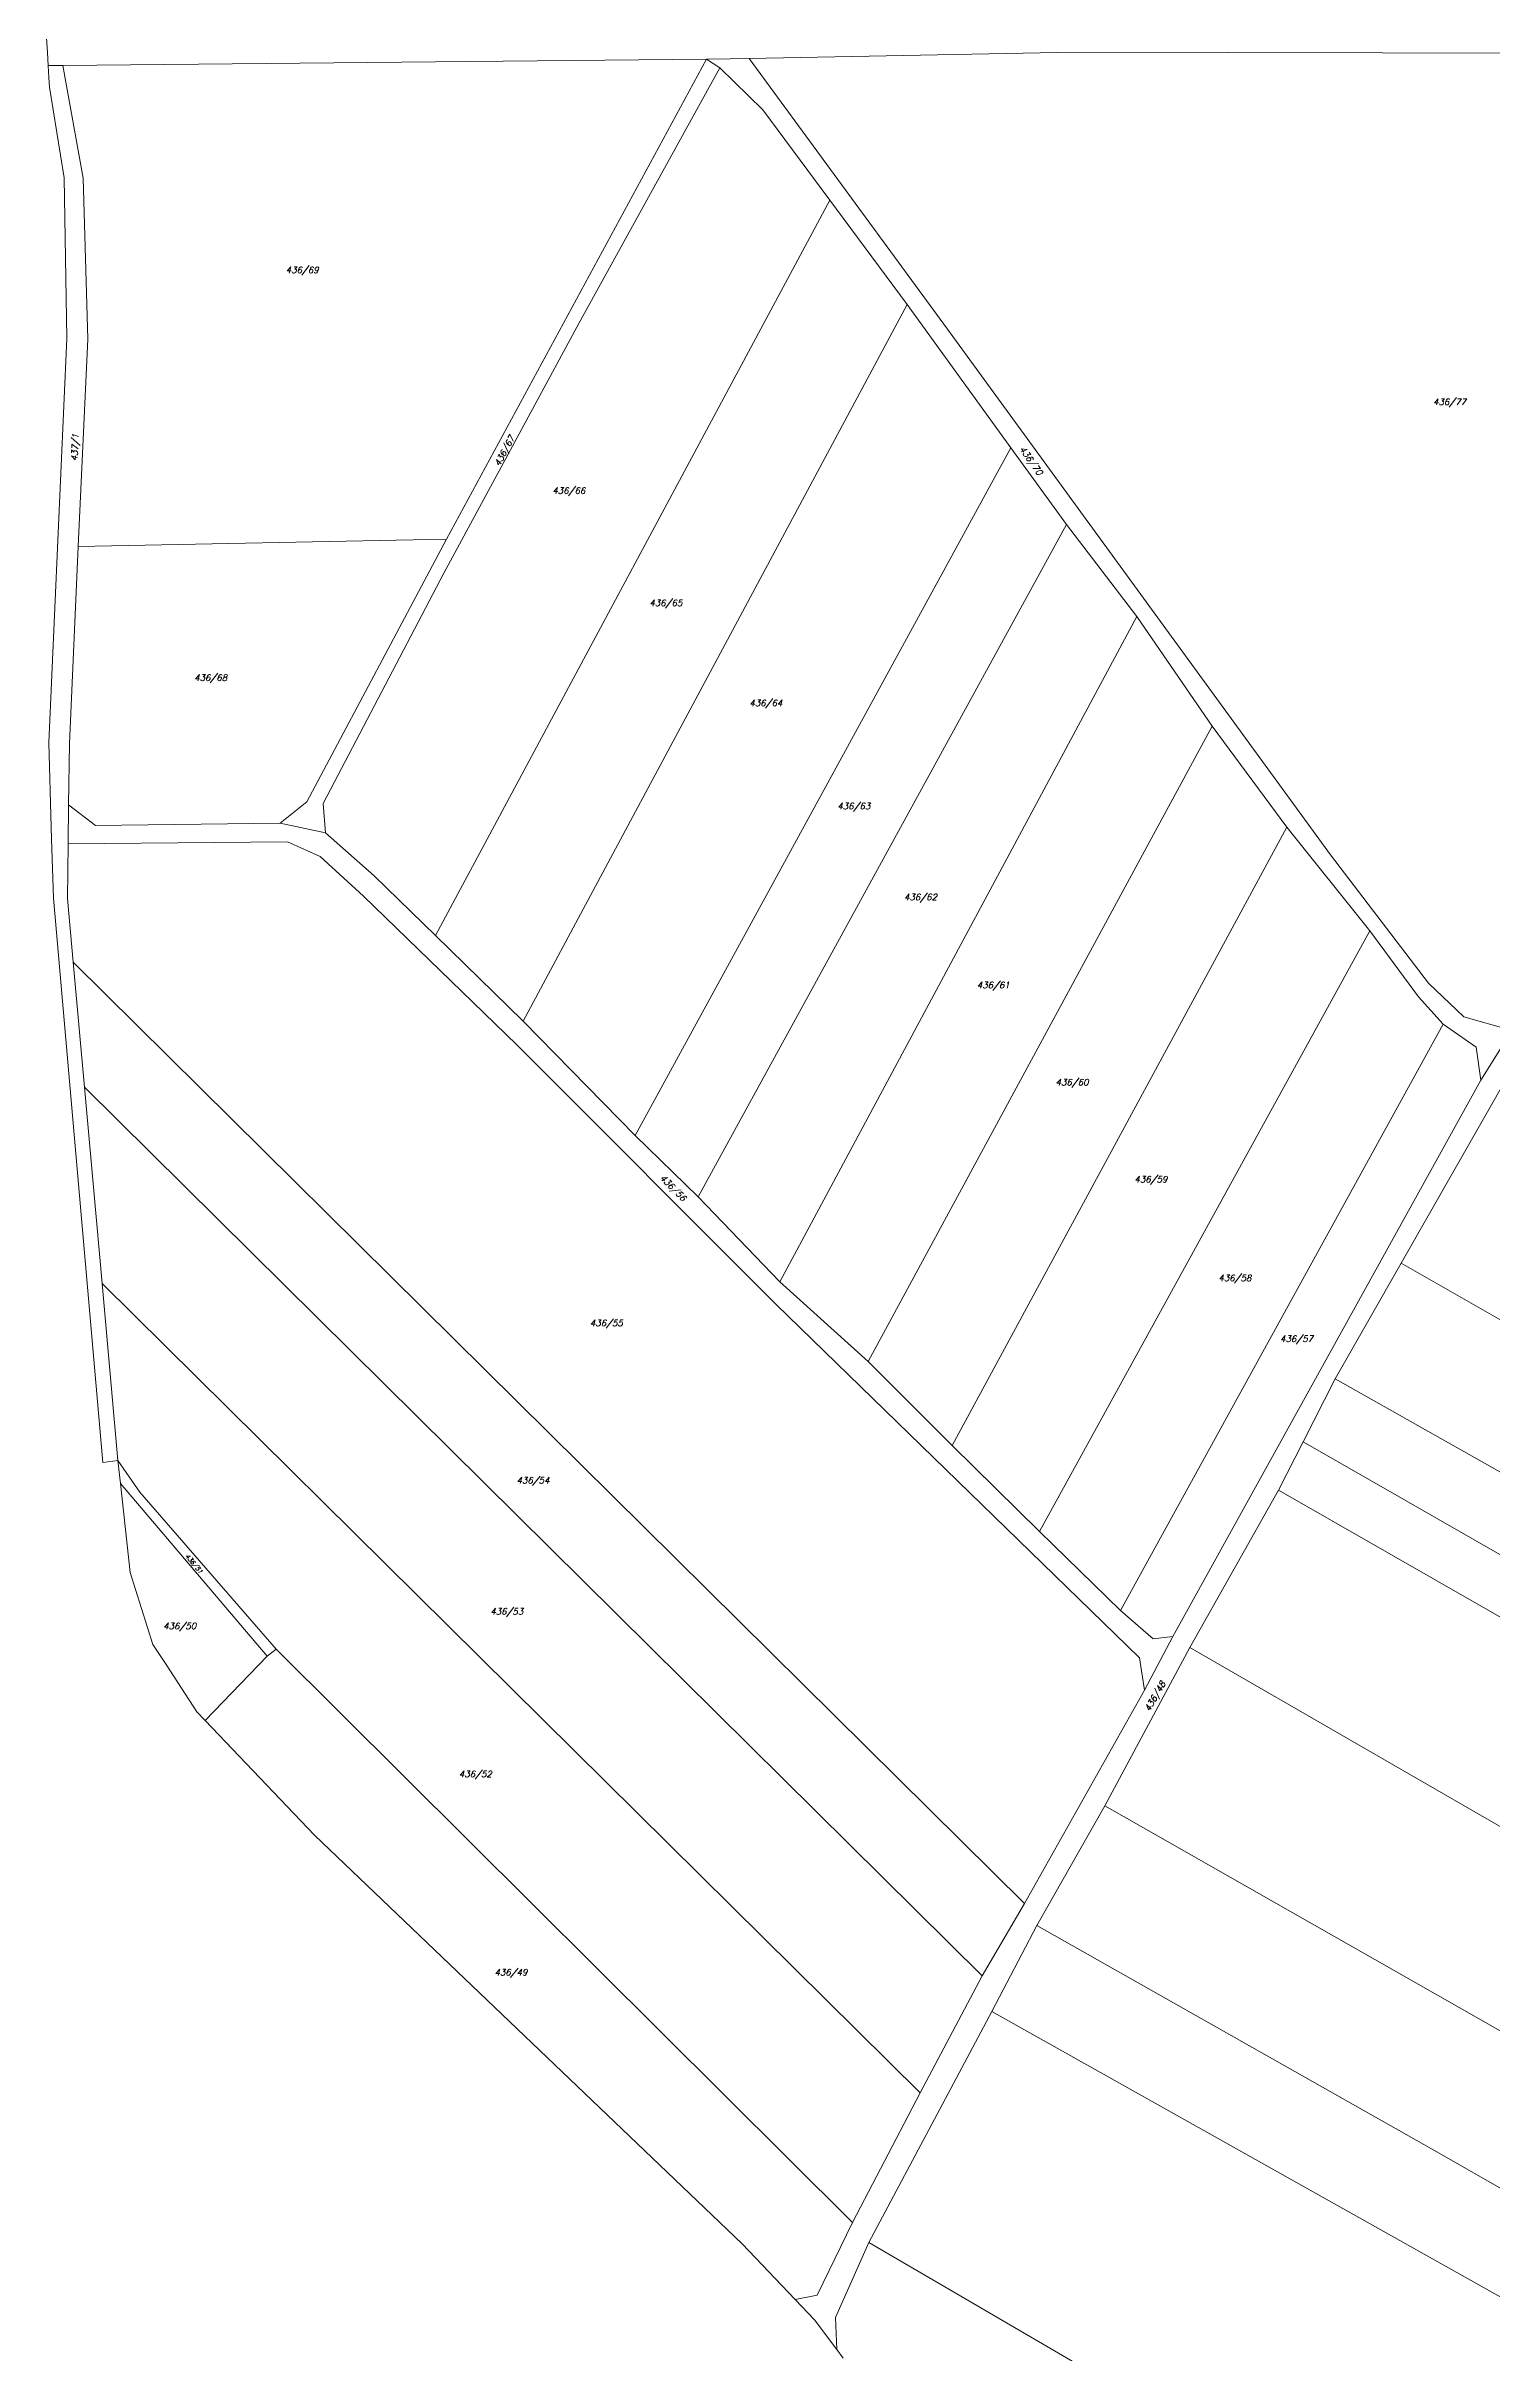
# Model space of a CAD drawing. Header units: millimetres. Extents: x -626414 to -622734, y -1174816 to -1171998.
# Drawn here: x -626250 to -625858, y -1174109 to -1173485 of the extents above; entities that cross this region are included whole.
import ezdxf
from ezdxf.enums import TextEntityAlignment as Align

# ---------------------------------------------------------------- set-up
doc = ezdxf.new("R2010")
doc.units = ezdxf.units.MM
doc.layers.add('Dobrinsko_hranice parcel', color=7, linetype='Continuous', lineweight=0)
doc.layers.add('Dobrinsko_parcelní čísla', color=7, linetype='Continuous', lineweight=0)
doc.styles.add('Style-ITALICS', font='ITALICS.shx')

msp = doc.modelspace()

# ---------------------------------------------------------------- linework, layer by layer
at = {"layer": 'Dobrinsko_hranice parcel', "color": 7, "linetype": 'Continuous', "lineweight": 13}
for p, q in [((-626249.43, -1173486.68), (-626249.76, -1173481.47)), ((-626249.21, -1173490.2), (-626249.43, -1173486.68)), ((-626249.21, -1173490.2), (-626245.21, -1173490.16)), ((-626249.21, -1173490.2), (-626249, -1173493.47)), ((-626245.21, -1173490.16), (-626071.1, -1173488.48)), ((-626239.76, -1173520.67), (-626245.21, -1173490.16)), ((-626141.39, -1173618.3), (-626071.1, -1173488.48)), ((-626071.1, -1173488.48), (-626064.7, -1173488.42)), ((-626071.1, -1173488.48), (-626067.5, -1173490.87)), ((-626064.7, -1173488.42), (-626059.52, -1173488.32)), ((-626059.52, -1173488.32), (-625971.47, -1173486.61)), ((-626059.52, -1173488.32), (-626005.86, -1173561.54)), ((-625971.47, -1173486.61), (-625846.53, -1173486.86)), ((-626249, -1173493.47), (-626248.84, -1173496.07)), ((-626244.92, -1173520.57), (-626248.84, -1173496.07)), ((-626067.5, -1173490.87), (-626105.52, -1173559.84)), ((-626055.84, -1173502.23), (-626067.5, -1173490.87)), ((-626037.74, -1173526.6), (-626055.84, -1173502.23)), ((-626244.12, -1173564.08), (-626244.92, -1173520.57)), ((-626238.52, -1173564.19), (-626239.76, -1173520.67)), ((-626144.44, -1173725.57), (-626037.74, -1173526.6)), ((-626016.75, -1173554.87), (-626037.74, -1173526.6)), ((-626016.75, -1173554.87), (-626120.7, -1173748.71)), ((-625988.69, -1173593.61), (-626016.75, -1173554.87)), ((-626249.03, -1173673.36), (-626244.12, -1173564.08)), ((-626241.06, -1173620.32), (-626238.52, -1173564.19)), ((-626105.52, -1173559.84), (-626142.16, -1173627.53)), ((-626005.86, -1173561.54), (-625902.22, -1173703.73)), ((-625988.69, -1173593.61), (-626090.34, -1173779.65)), ((-625973.67, -1173614.33), (-625988.69, -1173593.61)), ((-625973.67, -1173614.33), (-626073.32, -1173796.25)), ((-625954.66, -1173639.3), (-625973.67, -1173614.33)), ((-626243.48, -1173673.63), (-626241.06, -1173620.32)), ((-626241.06, -1173620.32), (-626141.39, -1173618.3)), ((-626179.26, -1173689.4), (-626141.39, -1173618.3)), ((-626142.16, -1173627.53), (-626174.82, -1173689.82)), ((-625954.66, -1173639.3), (-626051.24, -1173819.24)), ((-625934.26, -1173668.96), (-625954.66, -1173639.3)), ((-625934.26, -1173668.96), (-626027.33, -1173840.81)), ((-625914.03, -1173696.21), (-625934.26, -1173668.96)), ((-626248.36, -1173696.27), (-626249.03, -1173673.36)), ((-626243.67, -1173690.21), (-626243.48, -1173673.63)), ((-626243.8, -1173700.79), (-626243.67, -1173690.21)), ((-626243.67, -1173690.21), (-626236.45, -1173695.78)), ((-626186.47, -1173695.21), (-626179.26, -1173689.4)), ((-626174.82, -1173689.82), (-626174.2, -1173697.77)), ((-626248.27, -1173699.37), (-626248.36, -1173696.27)), ((-626236.45, -1173695.78), (-626186.47, -1173695.21)), ((-626186.47, -1173695.21), (-626174.2, -1173697.77)), ((-625914.03, -1173696.21), (-626004.64, -1173863.51)), ((-625891.64, -1173724.3), (-625914.03, -1173696.21)), ((-626243.97, -1173715.52), (-626243.8, -1173700.79)), ((-626184.48, -1173700.18), (-626243.8, -1173700.79)), ((-626175.58, -1173704.15), (-626184.48, -1173700.18)), ((-626174.2, -1173697.77), (-626161.02, -1173709.41)), ((-626163.93, -1173714.94), (-626175.58, -1173704.15)), ((-625902.22, -1173703.73), (-625875.7, -1173738.5)), ((-626122.38, -1173755.1), (-626163.93, -1173714.94)), ((-626161.02, -1173709.41), (-626144.44, -1173725.57)), ((-626242.42, -1173732.74), (-626243.97, -1173715.52)), ((-626144.44, -1173725.57), (-626120.7, -1173748.71)), ((-625891.64, -1173724.3), (-625980.94, -1173886.81)), ((-625878.46, -1173742.18), (-625891.64, -1173724.3)), ((-625985.05, -1173987.43), (-626242.42, -1173732.74)), ((-626239.39, -1173766.62), (-626242.42, -1173732.74)), ((-625875.7, -1173738.5), (-625866.19, -1173747.58)), ((-625871.71, -1173749.56), (-625878.46, -1173742.18)), ((-626120.7, -1173748.71), (-626090.34, -1173779.65)), ((-625871.71, -1173749.56), (-625959.1, -1173908.21)), ((-625862.82, -1173755.81), (-625871.71, -1173749.56)), ((-625866.19, -1173747.58), (-625853.48, -1173751.14)), ((-626052.32, -1173825.34), (-626122.38, -1173755.1)), ((-625861.53, -1173764.69), (-625862.82, -1173755.81)), ((-625855.09, -1173754.33), (-625861.53, -1173764.69)), ((-625861.53, -1173764.69), (-625944.94, -1173915.25)), ((-625883.15, -1173814.23), (-625853.52, -1173762.33)), ((-625996.48, -1174006.99), (-626239.39, -1173766.62)), ((-626234.63, -1173819.71), (-626239.39, -1173766.62)), ((-626090.34, -1173779.65), (-626073.32, -1173796.25)), ((-626073.32, -1173796.25), (-626051.24, -1173819.24)), ((-625901.01, -1173845.5), (-625883.15, -1173814.23)), ((-625724.64, -1173904.8), (-625883.15, -1173814.23)), ((-626013.31, -1174038.71), (-626234.63, -1173819.71)), ((-626230.33, -1173867.57), (-626234.63, -1173819.71)), ((-626051.24, -1173819.24), (-626027.33, -1173840.81)), ((-625953.89, -1173920.98), (-626052.32, -1173825.34)), ((-626027.33, -1173840.81), (-626004.64, -1173863.51)), ((-625909.6, -1173862.53), (-625901.01, -1173845.5)), ((-625901.01, -1173845.5), (-625744.63, -1173933.91)), ((-626004.64, -1173863.51), (-625980.94, -1173886.81)), ((-625916.34, -1173875.59), (-625909.6, -1173862.53)), ((-625909.6, -1173862.53), (-625754.44, -1173951.51)), ((-626230.33, -1173867.57), (-626234.41, -1173868.13)), ((-626229.65, -1173873.84), (-626230.33, -1173867.57)), ((-626224.42, -1173876.18), (-626230.33, -1173867.57)), ((-626227.04, -1173897.9), (-626229.65, -1173873.84)), ((-626189.92, -1173920.51), (-626229.65, -1173873.84)), ((-626187.5, -1173918.64), (-626224.42, -1173876.18)), ((-625940.26, -1173918.16), (-625916.34, -1173875.59)), ((-625916.34, -1173875.59), (-625764.86, -1173962.29)), ((-625980.94, -1173886.81), (-625959.1, -1173908.21)), ((-626220.85, -1173917.33), (-626227.04, -1173897.9)), ((-625959.1, -1173908.21), (-625950.21, -1173915.87)), ((-626220.85, -1173917.33), (-626217.31, -1173922.8)), ((-626206.77, -1173937.97), (-626189.92, -1173920.51)), ((-626189.92, -1173920.51), (-626187.5, -1173918.64)), ((-626187.5, -1173918.64), (-626031.6, -1174073.71)), ((-625963.26, -1173961.01), (-625940.26, -1173918.16)), ((-625952.6, -1173929.72), (-625953.89, -1173920.98)), ((-625944.94, -1173915.25), (-625952.6, -1173929.72)), ((-625950.21, -1173915.87), (-625944.94, -1173915.25)), ((-625623.45, -1174100.99), (-625940.26, -1173918.16)), ((-626217.31, -1173922.8), (-626209.01, -1173935.63)), ((-625952.6, -1173929.72), (-625985.05, -1173987.43)), ((-626206.77, -1173937.97), (-626209.01, -1173935.63)), ((-626177.16, -1173968.94), (-626206.77, -1173937.97)), ((-625981.66, -1173993.37), (-625963.26, -1173961.01)), ((-625963.26, -1173961.01), (-625768.24, -1174072.12)), ((-626061.46, -1174079.56), (-626177.16, -1173968.94)), ((-625985.05, -1173987.43), (-625996.48, -1174006.99)), ((-625993.92, -1174016.64), (-625981.66, -1173993.37)), ((-625872.19, -1174055.38), (-625981.66, -1173993.37)), ((-625996.48, -1174006.99), (-626013.31, -1174038.71)), ((-626027.12, -1174079.15), (-625993.92, -1174016.64)), ((-625993.92, -1174016.64), (-625842.44, -1174101.64)), ((-626013.31, -1174038.71), (-626031.6, -1174073.71)), ((-625666.37, -1174173.07), (-625872.19, -1174055.38)), ((-626031.6, -1174073.71), (-626041.14, -1174093.41)), ((-626047.13, -1174094.55), (-626061.46, -1174079.56)), ((-626036.16, -1174099.43), (-626027.12, -1174079.15)), ((-626027.12, -1174079.15), (-625733.67, -1174250.26)), ((-626041.14, -1174093.41), (-626047.13, -1174094.55)), ((-626041.87, -1174100.05), (-626047.13, -1174094.55)), ((-626035.83, -1174108.13), (-626041.87, -1174100.05)), ((-626035.83, -1174108.13), (-626036.16, -1174099.43)), ((-626034.12, -1174110.43), (-626035.83, -1174108.13))]:
    msp.add_line(p, q, dxfattribs=at)
at = {"layer": 'Dobrinsko_hranice parcel', "color": 7, "linetype": 'Continuous', "lineweight": 13, "flags": 128}
msp.add_lwpolyline([(-626234.41, -1173868.13), (-626247.81, -1173715.44), (-626248.27, -1173699.37)], dxfattribs=at)

# ---------------------------------------------------------------- texts
at = {"layer": 'Dobrinsko_parcelní čísla', "color": 7, "linetype": 'Continuous', "lineweight": 0, "style": 'Style-ITALICS'}
for s, p in [('436/69', (-626180.48, -1173546.355)), ('436/77', (-625870.04, -1173582.035)), ('436/66', (-626108.34, -1173606.055)), ('436/65', (-626082.09, -1173636.425)), ('436/68', (-626205.26, -1173656.655)), ('436/64', (-626055.02, -1173663.505)), ('436/63', (-626031.23, -1173691.415)), ('436/62', (-626013.18, -1173716.035)), ('436/61', (-625993.49, -1173739.835)), ('436/60', (-625972.17, -1173766.105)), ('436/59', (-625950.84, -1173792.365)), ('436/58', (-625928.12, -1173819.045)), ('436/55', (-626098.18, -1173831.255)), ('436/57', (-625911.43, -1173835.515)), ('436/54', (-626118.04, -1173873.815)), ('436/53', (-626125.13, -1173909.285)), ('436/50', (-626213.63, -1173913.225)), ('436/52', (-626133.63, -1173953.265)), ('436/49', (-626124, -1174006.925))]:
    msp.add_text(s, height=1.7, dxfattribs=at).set_placement(p, align=Align.CENTER)
for s, height, rotation, p in [('437/1', 1.7, 87, (-626241.125, -1173593.602)), ('436/67', 1.7, 62, (-626125.014, -1173594.899)), ('436/70', 1.7, 305, (-625983.948, -1173597.563)), ('436/56', 1.7, 315, (-626080.71, -1173794.41)), ('436/51', 1.2, 310, (-626210.229, -1173895.882)), ('436/48', 1.7, 59.999997, (-625949.001, -1173931.842))]:
    msp.add_text(s, height=height, rotation=rotation, dxfattribs=at).set_placement(p, align=Align.CENTER)

doc.saveas('drawing.dxf')
